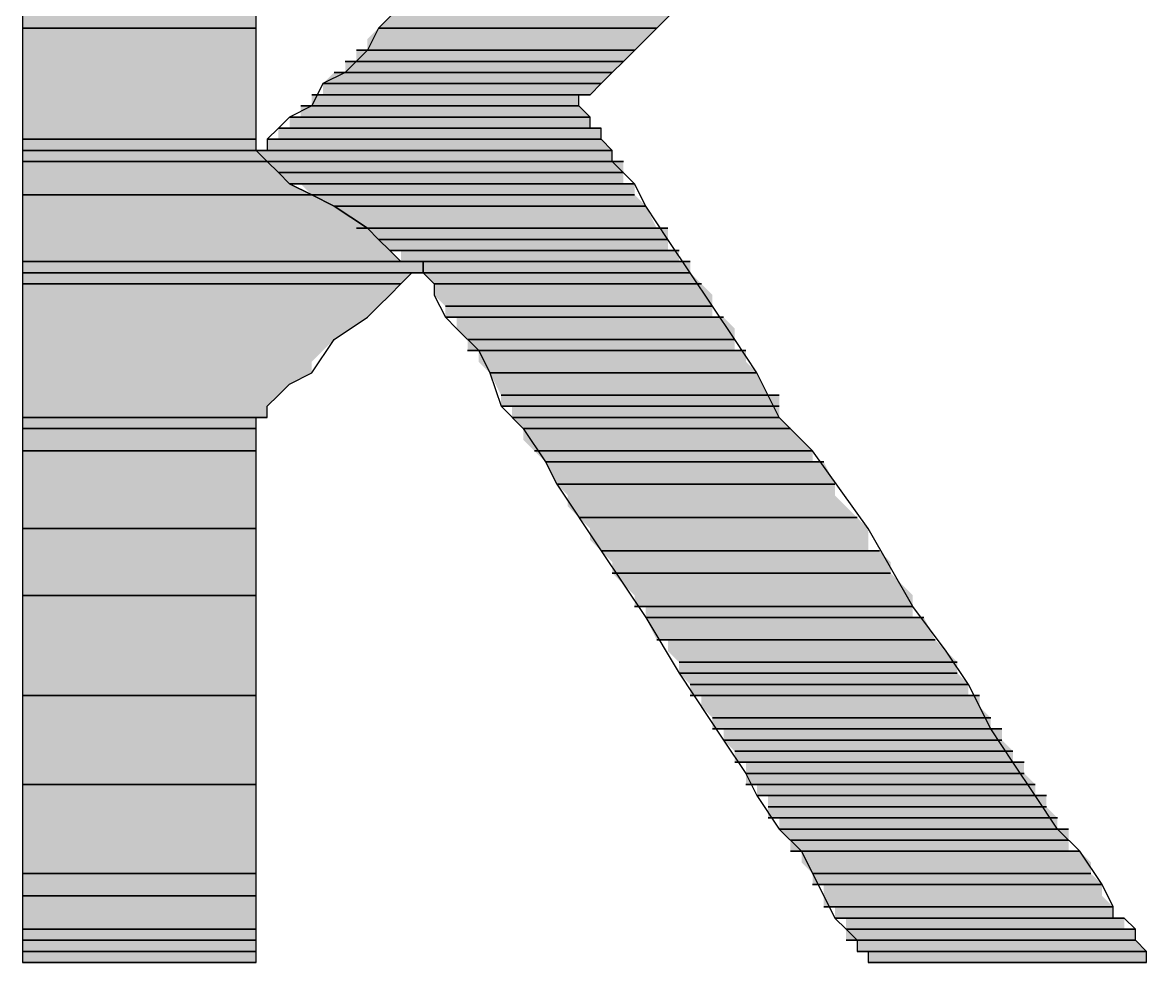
# Model space of a CAD drawing. Header units: inches. Extents: x 3613 to 8393, y -2205 to -794.
# Drawn here: x 4008.669 to 4013.228, y -2194.591 to -2190.777 of the extents above; entities that cross this region are included whole.
import ezdxf

# ---------------------------------------------------------------- set-up
doc = ezdxf.new("R2010")
doc.units = ezdxf.units.IN
doc.header["$MEASUREMENT"] = 0

# ---------------------------------------------------------------- blocks, each defined once
blk = doc.blocks.new('fr')
at = {"transparency": 33554559}
h = blk.add_hatch(color=256, dxfattribs=at)
h.paths.add_polyline_path([(1510.5416, -441.9787), (1510.5416, -441.9336), (1510.4964, -441.9336), (1510.4964, -441.8433), (1510.4513, -441.8433), (1510.4062, -441.7531), (1510.361, -441.7079), (1510.361, -441.6628), (1510.3159, -441.6628), (1510.3159, -441.5725), (1510.2708, -441.5725), (1510.2708, -441.5274), (1510.2256, -441.4823), (1510.2256, -441.4372), (1510.1805, -441.4372), (1510.1805, -441.392), (1510.1354, -441.3469), (1510.1354, -441.3018), (1510.1805, -441.3018), (1510.6318, -440.8504), (1510.677, -440.8504), (1510.677, -440.8053), (1510.7221, -440.8053), (1510.7221, -440.7602), (1510.7672, -440.7602), (1510.8124, -440.715), (1510.8575, -440.6248), (1510.9026, -440.5796), (1510.9929, -440.5345), (1510.9929, -440.4894), (1511.0831, -440.4442), (1511.0831, -440.3991), (1511.1283, -440.354), (1511.1734, -440.354), (1511.1734, -440.3088), (1511.2185, -440.2637), (1511.2637, -440.2637), (1511.2637, -440.2186), (1511.3088, -440.2186), (1511.3539, -440.1735), (1511.3539, -440.1283), (1511.3991, -440.1283), (1511.3991, -440.0832), (1511.4442, -440.0832), (1511.4893, -440.0381), (1511.4893, -439.9929), (1511.5345, -439.9929), (1511.5345, -439.9478), (1511.5796, -439.9478), (1511.5796, -439.9027), (1511.6247, -439.9027), (1511.9407, -439.5867), (1511.9858, -439.5416), (1512.0309, -439.5416), (1512.0309, -439.4965), (1512.0761, -439.4965), (1512.0761, -439.4513), (1512.1212, -439.4062), (1512.1663, -439.4062), (1512.1663, -439.3611), (1512.2114, -439.3611), (1512.2114, -439.3159), (1510.9929, -439.3159), (1510.9929, -439.3611), (1510.9477, -439.4062), (1510.9026, -439.4062), (1510.9026, -439.4513), (1510.8575, -439.4513), (1510.8575, -439.4965), (1510.8124, -439.4965), (1510.8124, -439.5416), (1510.7221, -439.6319), (1510.677, -439.6319), (1510.677, -439.677), (1510.6318, -439.677), (1510.6318, -439.7221), (1510.4513, -439.9027), (1510.4062, -439.9027), (1510.4062, -439.9478), (1510.361, -439.9478), (1510.361, -439.9929), (1510.1354, -440.2186), (1510.1354, -440.2637), (1510.0902, -440.2637), (1509.9548, -440.3991), (1509.9548, -440.4442), (1509.8646, -440.4894), (1509.8646, -440.5345), (1509.8194, -440.5345), (1509.7292, -440.6248), (1509.684, -440.715), (1509.5938, -440.7602), (1509.5938, -440.8053), (1509.5486, -440.8053), (1509.5486, -440.8504), (1509.5035, -440.8504), (1509.2779, -441.0761), (1509.2779, -441.1212), (1509.2327, -441.1212), (1509.2327, -441.1664), (1509.1876, -441.1664), (1509.1876, -441.2115), (1509.1425, -441.2115), (1509.0973, -441.2566), (1509.0973, -441.3018), (1509.0522, -441.3018), (1509.0522, -441.3469), (1509.0071, -441.3469), (1509.0071, -441.392), (1508.9619, -441.392), (1508.9619, -441.4372), (1508.9168, -441.4372), (1508.9168, -441.4823), (1508.8717, -441.4823), (1508.8717, -441.5274), (1508.8265, -441.5274), (1508.8265, -437.2399), (1507.8788, -437.2399), (1507.8788, -444.8221), (1508.8265, -444.8221), (1508.8265, -442.6106), (1508.8717, -442.6106), (1508.8717, -442.5655), (1508.9619, -442.4752), (1509.0522, -442.4301), (1509.0522, -442.3849), (1509.1425, -442.2947), (1509.2779, -442.2044), (1509.4584, -442.0239), (1509.5035, -442.0239), (1509.5486, -442.069), (1509.5486, -442.1141), (1509.5938, -442.1593), (1509.5938, -442.2044), (1509.6389, -442.2044), (1509.6389, -442.2495), (1509.684, -442.2947), (1509.684, -442.3398), (1509.7292, -442.3398), (1509.7292, -442.3849), (1509.7743, -442.4301), (1509.8194, -442.5203), (1509.8194, -442.5655), (1509.8646, -442.5655), (1509.8646, -442.6106), (1509.9097, -442.6557), (1509.9097, -442.7009), (1510, -442.7911), (1510.0451, -442.8814), (1510.0902, -442.9265), (1510.0902, -442.9716), (1510.1805, -443.0619), (1510.1805, -443.107), (1510.2708, -443.1973), (1510.2708, -443.2424), (1510.3159, -443.2876), (1510.361, -443.3327), (1510.361, -443.3778), (1510.4062, -443.3778), (1510.4062, -443.423), (1510.4513, -443.5132), (1510.4964, -443.5132), (1510.4964, -443.5584), (1510.5416, -443.6035), (1510.5416, -443.6486), (1510.5867, -443.6938), (1510.5867, -443.7389), (1510.6318, -443.7389), (1510.6318, -443.784), (1510.677, -443.8292), (1510.677, -443.8743), (1510.7221, -443.8743), (1510.7221, -443.9194), (1510.7672, -443.9646), (1510.7672, -444.0097), (1510.8124, -444.0097), (1510.8124, -444.0999), (1510.8575, -444.0999), (1510.8575, -444.1451), (1510.9026, -444.1451), (1510.9026, -444.2353), (1510.9477, -444.2353), (1510.9477, -444.2805), (1510.9929, -444.3256), (1510.9929, -444.3707), (1511.038, -444.3707), (1511.038, -444.4159), (1511.0831, -444.461), (1511.0831, -444.5061), (1511.1283, -444.5061), (1511.1283, -444.5964), (1511.1734, -444.5964), (1511.1734, -444.6415), (1511.2185, -444.6415), (1511.2185, -444.7318), (1511.2637, -444.7318), (1511.2637, -444.7769), (1511.3088, -444.7769), (1511.3088, -444.8221), (1512.4371, -444.8221), (1512.4371, -444.7769), (1512.392, -444.7318), (1512.392, -444.6867), (1512.3468, -444.6867), (1512.3468, -444.6415), (1512.3017, -444.6415), (1512.3017, -444.5964), (1512.2566, -444.5513), (1512.2566, -444.5061), (1512.2114, -444.461), (1512.2114, -444.4159), (1512.1663, -444.3707), (1512.1212, -444.3707), (1512.1212, -444.2805), (1512.0761, -444.2805), (1512.0761, -444.2353), (1512.0309, -444.1902), (1512.0309, -444.1451), (1511.9858, -444.1451), (1511.9858, -444.0999), (1511.9407, -444.0548), (1511.9407, -444.0097), (1511.8955, -444.0097), (1511.8955, -443.9646), (1511.8504, -443.9194), (1511.8504, -443.8743), (1511.8053, -443.8743), (1511.8053, -443.8292), (1511.7601, -443.784), (1511.7601, -443.7389), (1511.715, -443.7389), (1511.715, -443.6938), (1511.6699, -443.6486), (1511.6699, -443.6035), (1511.5796, -443.5132), (1511.5345, -443.423), (1511.4893, -443.423), (1511.4893, -443.3327), (1511.3991, -443.2424), (1511.3991, -443.1973), (1511.3539, -443.1522), (1511.3088, -443.1522), (1511.3088, -443.0619), (1511.1734, -442.9265), (1511.1734, -442.8814), (1511.1283, -442.7911), (1511.0831, -442.7911), (1511.0831, -442.746), (1510.9477, -442.6106), (1510.9477, -442.5203), (1510.9026, -442.5203), (1510.8575, -442.4301), (1510.8124, -442.3849), (1510.8124, -442.3398), (1510.7672, -442.3398), (1510.7672, -442.2495), (1510.7221, -442.2044), (1510.677, -442.2044), (1510.677, -442.1141), (1510.5867, -442.0239), (1510.5867, -441.9787)])
h.paths.add_polyline_path([(1509.0522, -441.7079), (1508.9619, -441.6628), (1509.0071, -441.6628)], flags=0)
h.paths.add_polyline_path([(1509.4133, -441.9787), (1509.3681, -441.9336), (1509.4133, -441.9336)], flags=0)
for points in [[(1507.8788, -437.2399), (1507.8788, -444.8221), (1508.8265, -444.8221), (1508.8265, -442.6106), (1508.8717, -442.6106), (1508.8717, -442.5655), (1508.9168, -442.5203), (1508.9619, -442.4752), (1509.0522, -442.4301), (1509.1425, -442.2947), (1509.2779, -442.2044), (1509.323, -442.1593), (1509.3681, -442.1141), (1509.4133, -442.069), (1509.4584, -442.0239), (1509.5035, -442.0239), (1509.5035, -441.9787), (1509.4133, -441.9787), (1509.3681, -441.9336), (1509.323, -441.8885), (1509.2779, -441.8433), (1509.1425, -441.7531), (1509.0522, -441.7079), (1508.9619, -441.6628), (1508.9168, -441.6177), (1508.8717, -441.5725), (1508.8265, -441.5274), (1508.8265, -437.2399)], [(1509.4133, -440.9407), (1509.323, -441.031), (1509.2779, -441.1212), (1509.1876, -441.2115), (1509.0973, -441.2566), (1509.0522, -441.3469), (1508.9619, -441.392), (1508.9168, -441.4372), (1508.8717, -441.4823), (1508.8717, -441.5274), (1508.8265, -441.5274), (1508.8717, -441.5725), (1508.9168, -441.6177), (1508.9619, -441.6628), (1509.0522, -441.7079), (1509.1425, -441.7531), (1509.2779, -441.8433), (1509.323, -441.8885), (1509.3681, -441.9336), (1509.4133, -441.9787), (1509.5035, -441.9787), (1509.5035, -442.0239), (1509.5486, -442.069), (1509.5486, -442.1141), (1509.5938, -442.2044), (1509.6389, -442.2495), (1509.7292, -442.3398), (1509.7743, -442.4301), (1509.8194, -442.5655), (1509.9097, -442.6557), (1510, -442.7911), (1510.0451, -442.8814), (1510.2256, -443.1522), (1510.4062, -443.423), (1510.5416, -443.6486), (1510.7221, -443.9194), (1510.8124, -444.0548), (1510.8575, -444.1451), (1510.9477, -444.2805), (1511.038, -444.3707), (1511.0831, -444.461), (1511.1283, -444.5513), (1511.1734, -444.6415), (1511.2185, -444.6867), (1511.2637, -444.7318), (1511.2637, -444.7769), (1511.3088, -444.7769), (1511.3088, -444.8221), (1512.4371, -444.8221), (1512.4371, -444.7769), (1512.392, -444.7318), (1512.392, -444.6867), (1512.3468, -444.6415), (1512.3017, -444.6415), (1512.3017, -444.5964), (1512.2566, -444.5061), (1512.1663, -444.3707), (1512.0761, -444.2805), (1511.9858, -444.1451), (1511.8955, -444.0097), (1511.8053, -443.8743), (1511.715, -443.6938), (1511.6247, -443.5584), (1511.4893, -443.3778), (1511.3088, -443.0619), (1511.0831, -442.746), (1510.9477, -442.6106), (1510.8575, -442.4301), (1510.7672, -442.2947), (1510.677, -442.1593), (1510.5867, -442.0239), (1510.4964, -441.8885), (1510.4062, -441.7531), (1510.361, -441.6628), (1510.2708, -441.5725), (1510.2708, -441.5274), (1510.2256, -441.4823), (1510.2256, -441.4372), (1510.1805, -441.4372), (1510.1805, -441.392), (1510.1354, -441.3469), (1510.1354, -441.3018), (1510.1805, -441.3018), (1510.2256, -441.2566), (1510.2708, -441.2115), (1510.3159, -441.1664), (1510.4062, -441.0761), (1510.4513, -441.031), (1510.5416, -440.9407)]]:
    blk.add_lwpolyline(points)
for points in [[(1508.8265, -441.031), (1507.8788, -441.031)], [(1508.8265, -441.031), (1507.8788, -441.031)], [(1510.4513, -441.031), (1509.323, -441.031)], [(1510.4513, -441.031), (1509.323, -441.031)], [(1510.4513, -441.031), (1509.323, -441.031)], [(1510.4513, -441.031), (1509.323, -441.031)], [(1509.2779, -441.1212), (1509.2327, -441.1212), (1510.361, -441.1212)], [(1510.361, -441.1212), (1509.2327, -441.1212)], [(1510.361, -441.1212), (1509.2327, -441.1212)], [(1510.361, -441.1212), (1509.2327, -441.1212)], [(1510.361, -441.1212), (1509.2327, -441.1212)], [(1510.361, -441.1212), (1509.2779, -441.1212)], [(1509.2327, -441.1664), (1509.1876, -441.1664), (1510.3159, -441.1664)], [(1510.3159, -441.1664), (1509.2327, -441.1664)], [(1509.1876, -441.2115), (1509.1425, -441.2115), (1510.2708, -441.2115)], [(1510.2708, -441.2115), (1509.1425, -441.2115)], [(1510.2708, -441.2115), (1509.1425, -441.2115)], [(1510.2708, -441.2115), (1509.1876, -441.2115)], [(1510.2256, -441.2566), (1509.0973, -441.2566)], [(1510.2256, -441.2566), (1509.0973, -441.2566)], [(1510.2256, -441.2566), (1509.0973, -441.2566)], [(1510.2256, -441.2566), (1509.0973, -441.2566)], [(1509.0973, -441.3018), (1509.0522, -441.3018), (1510.1354, -441.3018)], [(1510.1354, -441.3018), (1509.0522, -441.3018)], [(1510.1354, -441.3018), (1509.0522, -441.3018)], [(1509.0973, -441.3018), (1510.1805, -441.3018), (1510.1354, -441.3018)], [(1509.0522, -441.3469), (1509.0071, -441.3469), (1510.1354, -441.3469)], [(1510.1354, -441.3469), (1509.0071, -441.3469)], [(1510.1354, -441.3469), (1509.0071, -441.3469)], [(1510.1354, -441.3469), (1509.0071, -441.3469)], [(1510.1354, -441.3469), (1509.0071, -441.3469)], [(1510.1354, -441.3469), (1509.0071, -441.3469)], [(1510.1354, -441.3469), (1509.0071, -441.3469)], [(1510.1354, -441.3469), (1509.0071, -441.3469)], [(1510.1354, -441.3469), (1509.0071, -441.3469)], [(1510.1354, -441.3469), (1509.0071, -441.3469)], [(1510.1354, -441.3469), (1509.0071, -441.3469)], [(1510.1354, -441.3469), (1509.0522, -441.3469)], [(1510.1354, -441.3469), (1509.0522, -441.3469)], [(1510.1354, -441.3469), (1509.0522, -441.3469)], [(1509.0071, -441.392), (1508.9619, -441.392), (1510.1805, -441.392)], [(1510.1805, -441.392), (1508.9619, -441.392)], [(1510.1805, -441.392), (1508.9619, -441.392)], [(1510.1805, -441.392), (1508.9619, -441.392)], [(1510.1805, -441.392), (1508.9619, -441.392)], [(1510.1805, -441.392), (1509.0071, -441.392)], [(1508.9619, -441.4372), (1508.9168, -441.4372), (1510.1805, -441.4372)], [(1510.2256, -441.4372), (1508.9168, -441.4372)], [(1508.9168, -441.4372), (1510.2256, -441.4372)], [(1510.1805, -441.4372), (1508.9619, -441.4372)], [(1508.8265, -441.4823), (1507.8788, -441.4823)], [(1508.8265, -441.4823), (1507.8788, -441.4823)], [(1508.9168, -441.4823), (1508.8717, -441.4823), (1510.2256, -441.4823)], [(1510.2256, -441.4823), (1508.8717, -441.4823)], [(1510.2256, -441.4823), (1508.8717, -441.4823)], [(1510.2256, -441.4823), (1508.9168, -441.4823)], [(1510.2256, -441.4823), (1508.9168, -441.4823)], [(1510.2256, -441.4823), (1508.9168, -441.4823)], [(1510.2256, -441.4823), (1508.9168, -441.4823)], [(1510.2256, -441.4823), (1508.9168, -441.4823)], [(1508.8265, -441.5274), (1507.8788, -441.5274)], [(1508.8265, -441.5274), (1507.8788, -441.5274)], [(1508.8265, -441.5274), (1507.8788, -441.5274)], [(1508.8265, -441.5274), (1507.8788, -441.5274)], [(1508.8265, -441.5274), (1507.8788, -441.5274)], [(1508.8265, -441.5274), (1507.8788, -441.5274)], [(1508.8265, -441.5274), (1507.8788, -441.5274)], [(1508.8265, -441.5274), (1507.8788, -441.5274)], [(1508.8265, -441.5274), (1507.8788, -441.5274)], [(1508.8265, -441.5274), (1507.8788, -441.5274)], [(1508.8717, -441.5274), (1508.8265, -441.5274), (1510.2708, -441.5274)], [(1510.2708, -441.5274), (1508.8265, -441.5274)], [(1510.2708, -441.5274), (1508.8265, -441.5274)], [(1510.2708, -441.5274), (1508.8265, -441.5274)], [(1510.2708, -441.5274), (1508.8265, -441.5274)], [(1510.2708, -441.5274), (1508.8265, -441.5274)], [(1510.2708, -441.5274), (1508.8265, -441.5274)], [(1510.2708, -441.5274), (1508.8265, -441.5274)], [(1510.2708, -441.5274), (1508.8265, -441.5274)], [(1510.2708, -441.5274), (1508.8265, -441.5274)], [(1510.2708, -441.5274), (1508.8265, -441.5274)], [(1510.2708, -441.5274), (1508.8265, -441.5274)], [(1510.2708, -441.5274), (1508.8265, -441.5274)], [(1510.2708, -441.5274), (1508.8717, -441.5274)], [(1508.8717, -441.5725), (1507.8788, -441.5725)], [(1508.8717, -441.5725), (1507.8788, -441.5725)], [(1510.2708, -441.5725), (1508.8717, -441.5725)], [(1510.2708, -441.5725), (1508.8717, -441.5725)], [(1510.2708, -441.5725), (1508.8717, -441.5725)], [(1510.2708, -441.5725), (1508.8717, -441.5725)], [(1510.3159, -441.5725), (1508.8717, -441.5725)], [(1508.8717, -441.5725), (1510.3159, -441.5725)], [(1510.3159, -441.5725), (1508.8717, -441.5725)], [(1510.3159, -441.5725), (1508.8717, -441.5725)], [(1510.3159, -441.6177), (1508.9168, -441.6177)], [(1510.3159, -441.6177), (1508.9168, -441.6177)], [(1508.9619, -441.6628), (1510.361, -441.6628)], [(1508.9619, -441.6628), (1510.361, -441.6628)], [(1509.0973, -441.7079), (1507.8788, -441.7079)], [(1507.8788, -441.7079), (1509.0973, -441.7079)], [(1510.361, -441.7079), (1509.0522, -441.7079)], [(1510.361, -441.7079), (1509.0522, -441.7079)], [(1510.361, -441.7079), (1509.0522, -441.7079)], [(1510.361, -441.7079), (1509.0522, -441.7079)], [(1510.4062, -441.7531), (1509.1425, -441.7531)], [(1510.4062, -441.7531), (1509.1425, -441.7531)], [(1510.4062, -441.7531), (1509.1425, -441.7531)], [(1510.4062, -441.7531), (1509.1425, -441.7531)], [(1509.2327, -441.8433), (1510.4513, -441.8433)], [(1510.4513, -441.8433), (1509.2327, -441.8433)], [(1510.4964, -441.8433), (1509.2779, -441.8433)], [(1509.2779, -441.8433), (1510.4964, -441.8433)], [(1510.4964, -441.8885), (1509.323, -441.8885)], [(1510.4964, -441.8885), (1509.323, -441.8885)], [(1510.5416, -441.9336), (1509.3681, -441.9336)], [(1509.3681, -441.9336), (1510.5416, -441.9336)], [(1509.3681, -441.9336), (1510.5416, -441.9336)], [(1510.5416, -441.9336), (1509.3681, -441.9336)], [(1509.4584, -441.9787), (1507.8788, -441.9787)], [(1507.8788, -441.9787), (1509.4584, -441.9787)], [(1509.5035, -441.9787), (1507.8788, -441.9787)], [(1507.8788, -441.9787), (1509.5035, -441.9787)], [(1509.5035, -441.9787), (1507.8788, -441.9787)], [(1509.5035, -441.9787), (1507.8788, -441.9787)], [(1509.4133, -441.9787), (1510.5416, -441.9787)], [(1510.5416, -441.9787), (1509.4133, -441.9787)], [(1509.4584, -441.9787), (1510.5867, -441.9787)], [(1509.4584, -441.9787), (1510.5867, -441.9787)], [(1510.5867, -441.9787), (1509.5035, -441.9787)], [(1510.5867, -441.9787), (1509.5035, -441.9787)], [(1510.5867, -441.9787), (1509.5035, -441.9787)], [(1510.5867, -441.9787), (1509.5035, -441.9787)], [(1509.5035, -442.0239), (1507.8788, -442.0239)], [(1509.5035, -442.0239), (1507.8788, -442.0239)], [(1509.5035, -442.0239), (1507.8788, -442.0239)], [(1509.5035, -442.0239), (1507.8788, -442.0239)], [(1509.4584, -442.0239), (1507.8788, -442.0239)], [(1507.8788, -442.0239), (1509.5035, -442.0239), (1509.4584, -442.0239)], [(1509.4584, -442.0239), (1507.8788, -442.0239)], [(1509.4584, -442.0239), (1507.8788, -442.0239)], [(1510.5867, -442.0239), (1509.5035, -442.0239)], [(1510.5867, -442.0239), (1509.5035, -442.0239)], [(1510.5867, -442.0239), (1509.5035, -442.0239)], [(1510.5867, -442.0239), (1509.5035, -442.0239)], [(1510.5867, -442.0239), (1509.5035, -442.0239)], [(1510.5867, -442.0239), (1509.5035, -442.0239)], [(1510.5867, -442.0239), (1509.5035, -442.0239)], [(1510.5867, -442.0239), (1509.5035, -442.0239)], [(1510.5867, -442.0239), (1509.5035, -442.0239)], [(1510.5867, -442.0239), (1509.5035, -442.0239)], [(1509.4133, -442.069), (1507.8788, -442.069)], [(1509.4133, -442.069), (1507.8788, -442.069)], [(1510.6318, -442.069), (1509.5486, -442.069)], [(1510.6318, -442.069), (1509.5486, -442.069)], [(1510.6318, -442.069), (1509.5486, -442.069)], [(1510.6318, -442.069), (1509.5486, -442.069)], [(1510.677, -442.1593), (1509.5938, -442.1593)], [(1510.677, -442.1593), (1509.5938, -442.1593)], [(1510.677, -442.2044), (1509.5938, -442.2044)], [(1510.677, -442.2044), (1509.5938, -442.2044)], [(1510.7221, -442.2044), (1509.5938, -442.2044)], [(1509.5938, -442.2044), (1510.7221, -442.2044)], [(1509.5938, -442.2044), (1510.7221, -442.2044)], [(1510.7221, -442.2044), (1509.5938, -442.2044)], [(1510.7672, -442.2947), (1509.684, -442.2947)], [(1510.7672, -442.2947), (1509.684, -442.2947)], [(1509.684, -442.3398), (1510.8124, -442.3398)], [(1509.684, -442.3398), (1510.8124, -442.3398)], [(1510.8575, -442.4301), (1509.7743, -442.4301)], [(1510.8575, -442.4301), (1509.7743, -442.4301)], [(1510.8575, -442.4301), (1509.7743, -442.4301)], [(1510.8575, -442.4301), (1509.7743, -442.4301)], [(1510.8575, -442.4301), (1509.7743, -442.4301)], [(1510.8575, -442.4301), (1509.7743, -442.4301)], [(1510.9477, -442.5203), (1509.8194, -442.5203)], [(1509.8194, -442.5203), (1510.9477, -442.5203)], [(1509.8194, -442.5655), (1510.9477, -442.5655)], [(1510.9477, -442.5655), (1509.8194, -442.5655)], [(1508.8265, -442.6106), (1507.8788, -442.6106)], [(1507.8788, -442.6106), (1508.8717, -442.6106), (1508.8265, -442.6106)], [(1508.8265, -442.6106), (1507.8788, -442.6106)], [(1508.8265, -442.6106), (1507.8788, -442.6106)], [(1508.8265, -442.6106), (1507.8788, -442.6106)], [(1508.8265, -442.6106), (1507.8788, -442.6106)], [(1508.8265, -442.6106), (1507.8788, -442.6106)], [(1508.8265, -442.6106), (1507.8788, -442.6106)], [(1510.9477, -442.6106), (1509.8646, -442.6106)], [(1510.9477, -442.6106), (1509.8646, -442.6106)], [(1508.8265, -442.6557), (1507.8788, -442.6557)], [(1508.8265, -442.6557), (1507.8788, -442.6557)], [(1510.9929, -442.6557), (1509.9097, -442.6557)], [(1510.9929, -442.6557), (1509.9097, -442.6557)], [(1508.8265, -442.746), (1507.8788, -442.746)], [(1508.8265, -442.746), (1507.8788, -442.746)], [(1511.0831, -442.746), (1509.9548, -442.746)], [(1511.0831, -442.746), (1509.9548, -442.746)], [(1511.1283, -442.7911), (1510, -442.7911)], [(1510, -442.7911), (1511.1283, -442.7911)], [(1511.1283, -442.7911), (1510, -442.7911)], [(1511.1283, -442.7911), (1510, -442.7911)], [(1511.1734, -442.8814), (1510.0451, -442.8814)], [(1511.1734, -442.8814), (1510.0451, -442.8814)], [(1511.1734, -442.8814), (1510.0451, -442.8814)], [(1511.1734, -442.8814), (1510.0451, -442.8814)], [(1511.2637, -443.0168), (1510.1354, -443.0168)], [(1511.2637, -443.0168), (1510.1354, -443.0168)], [(1508.8265, -443.0619), (1507.8788, -443.0619)], [(1508.8265, -443.0619), (1507.8788, -443.0619)], [(1511.3539, -443.1522), (1510.2256, -443.1522)], [(1510.2256, -443.1522), (1511.3539, -443.1522)], [(1511.3539, -443.1522), (1510.2256, -443.1522)], [(1511.3539, -443.1522), (1510.2256, -443.1522)], [(1511.3991, -443.2424), (1510.2708, -443.2424)], [(1511.3991, -443.2424), (1510.2708, -443.2424)], [(1508.8265, -443.3327), (1507.8788, -443.3327)], [(1508.8265, -443.3327), (1507.8788, -443.3327)], [(1511.4893, -443.3778), (1510.361, -443.3778)], [(1511.4893, -443.3778), (1510.361, -443.3778)], [(1510.361, -443.3778), (1511.4893, -443.3778)], [(1511.4893, -443.3778), (1510.361, -443.3778)], [(1511.4893, -443.3778), (1510.4062, -443.3778)], [(1511.4893, -443.3778), (1510.4062, -443.3778)], [(1511.5345, -443.423), (1510.4062, -443.423)], [(1510.4062, -443.423), (1511.5345, -443.423)], [(1511.5796, -443.5132), (1510.4513, -443.5132)], [(1511.5796, -443.5132), (1510.4513, -443.5132)], [(1510.4513, -443.5132), (1511.5796, -443.5132)], [(1511.5796, -443.5132), (1510.4513, -443.5132)], [(1511.5796, -443.5132), (1510.4964, -443.5132)], [(1511.5796, -443.5132), (1510.4964, -443.5132)], [(1511.6699, -443.6035), (1510.5416, -443.6035)], [(1511.6699, -443.6035), (1510.5416, -443.6035)], [(1511.6699, -443.6486), (1510.5416, -443.6486)], [(1511.6699, -443.6486), (1510.5416, -443.6486)], [(1511.715, -443.6938), (1510.5867, -443.6938)], [(1511.715, -443.6938), (1510.5867, -443.6938)], [(1511.715, -443.6938), (1510.5867, -443.6938)], [(1511.715, -443.6938), (1510.5867, -443.6938)], [(1508.8265, -443.7389), (1507.8788, -443.7389)], [(1508.8265, -443.7389), (1507.8788, -443.7389)], [(1510.5867, -443.7389), (1511.7601, -443.7389)], [(1510.5867, -443.7389), (1511.7601, -443.7389)], [(1511.8053, -443.8292), (1510.677, -443.8292)], [(1511.8053, -443.8292), (1510.677, -443.8292)], [(1511.8053, -443.8292), (1510.677, -443.8292)], [(1511.8053, -443.8292), (1510.677, -443.8292)], [(1511.8053, -443.8743), (1510.677, -443.8743)], [(1511.8053, -443.8743), (1510.677, -443.8743)], [(1510.677, -443.8743), (1511.8504, -443.8743)], [(1510.677, -443.8743), (1511.8504, -443.8743)], [(1511.8504, -443.9194), (1510.7221, -443.9194)], [(1511.8504, -443.9194), (1510.7221, -443.9194)], [(1511.8955, -443.9646), (1510.7672, -443.9646)], [(1511.8955, -443.9646), (1510.7672, -443.9646)], [(1511.8955, -443.9646), (1510.7672, -443.9646)], [(1511.8955, -443.9646), (1510.7672, -443.9646)], [(1511.8955, -444.0097), (1510.7672, -444.0097)], [(1511.8955, -444.0097), (1510.7672, -444.0097)], [(1511.8955, -444.0097), (1510.7672, -444.0097)], [(1511.8955, -444.0097), (1510.7672, -444.0097)], [(1511.9407, -444.0097), (1510.7672, -444.0097)], [(1510.7672, -444.0097), (1511.9407, -444.0097)], [(1510.7672, -444.0097), (1511.9407, -444.0097)], [(1511.9407, -444.0097), (1510.7672, -444.0097)], [(1511.9407, -444.0097), (1510.8124, -444.0097)], [(1511.9407, -444.0097), (1510.8124, -444.0097)], [(1511.9407, -444.0097), (1510.8124, -444.0097)], [(1511.9407, -444.0097), (1510.8124, -444.0097)], [(1511.9407, -444.0097), (1510.8124, -444.0097)], [(1511.9407, -444.0097), (1510.8124, -444.0097)], [(1511.9407, -444.0097), (1510.8124, -444.0097)], [(1511.9407, -444.0097), (1510.8124, -444.0097)], [(1511.9407, -444.0097), (1510.8124, -444.0097)], [(1511.9407, -444.0097), (1510.8124, -444.0097)], [(1511.9407, -444.0097), (1510.8124, -444.0097)], [(1511.9407, -444.0097), (1510.8124, -444.0097)], [(1511.9407, -444.0548), (1510.8124, -444.0548)], [(1511.9407, -444.0548), (1510.8124, -444.0548)], [(1511.9407, -444.0548), (1510.8124, -444.0548)], [(1511.9407, -444.0548), (1510.8124, -444.0548)], [(1511.9407, -444.0548), (1510.8124, -444.0548)], [(1511.9407, -444.0548), (1510.8124, -444.0548)], [(1511.9407, -444.0548), (1510.8124, -444.0548)], [(1511.9407, -444.0548), (1510.8124, -444.0548)], [(1511.9407, -444.0548), (1510.8124, -444.0548)], [(1511.9407, -444.0548), (1510.8124, -444.0548)], [(1511.9407, -444.0548), (1510.8124, -444.0548)], [(1511.9407, -444.0548), (1510.8124, -444.0548)], [(1511.9407, -444.0548), (1510.8124, -444.0548)], [(1511.9407, -444.0548), (1510.8124, -444.0548)], [(1511.9407, -444.0548), (1510.8124, -444.0548)], [(1511.9407, -444.0548), (1510.8124, -444.0548)], [(1511.9407, -444.0548), (1510.8124, -444.0548)], [(1511.9407, -444.0548), (1510.8124, -444.0548)], [(1511.9407, -444.0548), (1510.8124, -444.0548)], [(1511.9407, -444.0548), (1510.8124, -444.0548)], [(1508.8265, -444.0999), (1507.8788, -444.0999)], [(1508.8265, -444.0999), (1507.8788, -444.0999)], [(1511.9858, -444.0999), (1510.8124, -444.0999)], [(1511.9858, -444.0999), (1510.8124, -444.0999)], [(1511.9858, -444.0999), (1510.8124, -444.0999)], [(1511.9858, -444.0999), (1510.8124, -444.0999)], [(1511.9858, -444.0999), (1510.8124, -444.0999)], [(1511.9858, -444.0999), (1510.8124, -444.0999)], [(1510.8124, -444.0999), (1511.9858, -444.0999)], [(1511.9858, -444.0999), (1510.8124, -444.0999)], [(1511.9858, -444.0999), (1510.8575, -444.0999)], [(1511.9858, -444.0999), (1510.8575, -444.0999)], [(1511.9858, -444.0999), (1510.8575, -444.0999)], [(1511.9858, -444.0999), (1510.8575, -444.0999)], [(1511.9858, -444.0999), (1510.8575, -444.0999)], [(1511.9858, -444.0999), (1510.8575, -444.0999)], [(1511.9858, -444.0999), (1510.8575, -444.0999)], [(1511.9858, -444.0999), (1510.8575, -444.0999)], [(1511.9858, -444.0999), (1510.8575, -444.0999)], [(1511.9858, -444.0999), (1510.8575, -444.0999)], [(1511.9858, -444.0999), (1510.8575, -444.0999)], [(1511.9858, -444.0999), (1510.8575, -444.0999)], [(1511.9858, -444.0999), (1510.8575, -444.0999)], [(1511.9858, -444.0999), (1510.8575, -444.0999)], [(1511.9858, -444.0999), (1510.8575, -444.0999)], [(1511.9858, -444.0999), (1510.8575, -444.0999)], [(1511.9858, -444.0999), (1510.8575, -444.0999)], [(1511.9858, -444.0999), (1510.8575, -444.0999)], [(1511.9858, -444.0999), (1510.8575, -444.0999)], [(1511.9858, -444.0999), (1510.8575, -444.0999)], [(1511.9858, -444.0999), (1510.8575, -444.0999)], [(1511.9858, -444.0999), (1510.8575, -444.0999)], [(1511.9858, -444.0999), (1510.8575, -444.0999)], [(1511.9858, -444.0999), (1510.8575, -444.0999)], [(1511.9858, -444.0999), (1510.8575, -444.0999)], [(1511.9858, -444.0999), (1510.8575, -444.0999)], [(1511.9858, -444.0999), (1510.8575, -444.0999)], [(1511.9858, -444.0999), (1510.8575, -444.0999)], [(1511.9858, -444.0999), (1510.8575, -444.0999)], [(1511.9858, -444.0999), (1510.8575, -444.0999)], [(1511.9858, -444.0999), (1510.8575, -444.0999)], [(1511.9858, -444.0999), (1510.8575, -444.0999)], [(1511.9858, -444.0999), (1510.8575, -444.0999)], [(1511.9858, -444.0999), (1510.8575, -444.0999)], [(1511.9858, -444.0999), (1510.8575, -444.0999)], [(1511.9858, -444.0999), (1510.8575, -444.0999)], [(1511.9858, -444.0999), (1510.8575, -444.0999)], [(1511.9858, -444.0999), (1510.8575, -444.0999)], [(1511.9858, -444.0999), (1510.8575, -444.0999)], [(1511.9858, -444.0999), (1510.8575, -444.0999)], [(1511.9858, -444.0999), (1510.8575, -444.0999)], [(1511.9858, -444.0999), (1510.8575, -444.0999)], [(1511.9858, -444.0999), (1510.8575, -444.0999)], [(1511.9858, -444.0999), (1510.8575, -444.0999)], [(1511.9858, -444.0999), (1510.8575, -444.0999)], [(1511.9858, -444.0999), (1510.8575, -444.0999)], [(1511.9858, -444.0999), (1510.8575, -444.0999)], [(1511.9858, -444.0999), (1510.8575, -444.0999)], [(1511.9858, -444.0999), (1510.8575, -444.0999)], [(1511.9858, -444.0999), (1510.8575, -444.0999)], [(1511.9858, -444.0999), (1510.8575, -444.0999)], [(1511.9858, -444.0999), (1510.8575, -444.0999)], [(1511.9858, -444.0999), (1510.8575, -444.0999)], [(1511.9858, -444.0999), (1510.8575, -444.0999)], [(1511.9858, -444.0999), (1510.8575, -444.0999)], [(1511.9858, -444.0999), (1510.8575, -444.0999)], [(1511.9858, -444.0999), (1510.8575, -444.0999)], [(1511.9858, -444.0999), (1510.8575, -444.0999)], [(1511.9858, -444.0999), (1510.8575, -444.0999)], [(1511.9858, -444.0999), (1510.8575, -444.0999)], [(1511.9858, -444.0999), (1510.8575, -444.0999)], [(1511.9858, -444.0999), (1510.8575, -444.0999)], [(1511.9858, -444.0999), (1510.8575, -444.0999)], [(1511.9858, -444.0999), (1510.8575, -444.0999)], [(1511.9858, -444.0999), (1510.8575, -444.0999)], [(1511.9858, -444.0999), (1510.8575, -444.0999)], [(1511.9858, -444.0999), (1510.8575, -444.0999)], [(1511.9858, -444.0999), (1510.8575, -444.0999)], [(1511.9858, -444.0999), (1510.8575, -444.0999)], [(1511.9858, -444.0999), (1510.8575, -444.0999)], [(1511.9858, -444.0999), (1510.8575, -444.0999)], [(1511.9858, -444.0999), (1510.8575, -444.0999)], [(1511.9858, -444.0999), (1510.8575, -444.0999)], [(1511.9858, -444.0999), (1510.8575, -444.0999)], [(1511.9858, -444.0999), (1510.8575, -444.0999)], [(1511.9858, -444.0999), (1510.8575, -444.0999)], [(1511.9858, -444.0999), (1510.8575, -444.0999)], [(1511.9858, -444.0999), (1510.8575, -444.0999)], [(1511.9858, -444.0999), (1510.8575, -444.0999)], [(1511.9858, -444.0999), (1510.8575, -444.0999)], [(1511.9858, -444.0999), (1510.8575, -444.0999)], [(1511.9858, -444.0999), (1510.8575, -444.0999)], [(1511.9858, -444.0999), (1510.8575, -444.0999)], [(1511.9858, -444.0999), (1510.8575, -444.0999)], [(1511.9858, -444.0999), (1510.8575, -444.0999)], [(1511.9858, -444.0999), (1510.8575, -444.0999)], [(1511.9858, -444.0999), (1510.8575, -444.0999)], [(1511.9858, -444.0999), (1510.8575, -444.0999)], [(1511.9858, -444.0999), (1510.8575, -444.0999)], [(1511.9858, -444.0999), (1510.8575, -444.0999)], [(1511.9858, -444.0999), (1510.8575, -444.0999)], [(1511.9858, -444.0999), (1510.8575, -444.0999)], [(1511.9858, -444.0999), (1510.8575, -444.0999)], [(1511.9858, -444.0999), (1510.8575, -444.0999)], [(1511.9858, -444.0999), (1510.8575, -444.0999)], [(1511.9858, -444.0999), (1510.8575, -444.0999)], [(1511.9858, -444.0999), (1510.8575, -444.0999)], [(1511.9858, -444.0999), (1510.8575, -444.0999)], [(1511.9858, -444.1451), (1510.8575, -444.1451)], [(1511.9858, -444.1451), (1510.8575, -444.1451)], [(1511.9858, -444.1451), (1510.8575, -444.1451)], [(1511.9858, -444.1451), (1510.8575, -444.1451)], [(1511.9858, -444.1451), (1510.8575, -444.1451)], [(1511.9858, -444.1451), (1510.8575, -444.1451)], [(1511.9858, -444.1451), (1510.8575, -444.1451)], [(1511.9858, -444.1451), (1510.8575, -444.1451)], [(1511.9858, -444.1451), (1510.8575, -444.1451)], [(1511.9858, -444.1451), (1510.8575, -444.1451)], [(1511.9858, -444.1451), (1510.8575, -444.1451)], [(1511.9858, -444.1451), (1510.8575, -444.1451)], [(1511.9858, -444.1451), (1510.8575, -444.1451)], [(1511.9858, -444.1451), (1510.8575, -444.1451)], [(1511.9858, -444.1451), (1510.8575, -444.1451)], [(1511.9858, -444.1451), (1510.8575, -444.1451)], [(1511.9858, -444.1451), (1510.8575, -444.1451)], [(1511.9858, -444.1451), (1510.8575, -444.1451)], [(1511.9858, -444.1451), (1510.8575, -444.1451)], [(1511.9858, -444.1451), (1510.8575, -444.1451)], [(1511.9858, -444.1451), (1510.8575, -444.1451)], [(1511.9858, -444.1451), (1510.8575, -444.1451)], [(1512.0309, -444.1451), (1510.8575, -444.1451)], [(1510.8575, -444.1451), (1512.0309, -444.1451)], [(1512.0309, -444.1451), (1510.8575, -444.1451)], [(1512.0309, -444.1451), (1510.8575, -444.1451)], [(1512.0309, -444.1451), (1510.8575, -444.1451)], [(1512.0309, -444.1451), (1510.8575, -444.1451)], [(1512.0309, -444.1451), (1510.8575, -444.1451)], [(1512.0309, -444.1451), (1510.8575, -444.1451)], [(1512.0309, -444.1451), (1510.8575, -444.1451)], [(1512.0309, -444.1451), (1510.8575, -444.1451)], [(1512.0309, -444.1451), (1510.8575, -444.1451)], [(1512.0309, -444.1451), (1510.8575, -444.1451)], [(1510.8575, -444.1451), (1512.0309, -444.1451)], [(1512.0309, -444.1451), (1510.8575, -444.1451)], [(1512.0309, -444.1451), (1510.9026, -444.1451)], [(1512.0309, -444.1451), (1510.9026, -444.1451)], [(1512.0309, -444.1451), (1510.9026, -444.1451)], [(1512.0309, -444.1451), (1510.9026, -444.1451)], [(1512.0309, -444.1451), (1510.9026, -444.1451)], [(1512.0309, -444.1451), (1510.9026, -444.1451)], [(1512.0309, -444.1451), (1510.9026, -444.1451)], [(1512.0309, -444.1451), (1510.9026, -444.1451)], [(1512.0309, -444.1451), (1510.9026, -444.1451)], [(1512.0309, -444.1451), (1510.9026, -444.1451)], [(1512.0309, -444.1451), (1510.9026, -444.1451)], [(1512.0309, -444.1451), (1510.9026, -444.1451)], [(1512.0309, -444.1451), (1510.9026, -444.1451)], [(1512.0309, -444.1451), (1510.9026, -444.1451)], [(1512.0309, -444.1451), (1510.9026, -444.1451)], [(1512.0309, -444.1451), (1510.9026, -444.1451)], [(1512.0309, -444.1451), (1510.9026, -444.1451)], [(1512.0309, -444.1451), (1510.9026, -444.1451)], [(1512.0309, -444.1451), (1510.9026, -444.1451)], [(1512.0309, -444.1451), (1510.9026, -444.1451)], [(1512.0309, -444.1451), (1510.9026, -444.1451)], [(1512.0309, -444.1451), (1510.9026, -444.1451)], [(1512.0309, -444.1451), (1510.9026, -444.1451)], [(1512.0309, -444.1451), (1510.9026, -444.1451)], [(1512.0309, -444.1451), (1510.9026, -444.1451)], [(1512.0309, -444.1451), (1510.9026, -444.1451)], [(1512.0309, -444.1451), (1510.9026, -444.1451)], [(1512.0309, -444.1451), (1510.9026, -444.1451)], [(1512.0309, -444.1451), (1510.9026, -444.1451)], [(1512.0309, -444.1451), (1510.9026, -444.1451)], [(1512.0309, -444.1451), (1510.9026, -444.1451)], [(1512.0309, -444.1451), (1510.9026, -444.1451)], [(1512.0309, -444.1451), (1510.9026, -444.1451)], [(1512.0309, -444.1451), (1510.9026, -444.1451)], [(1512.0309, -444.1451), (1510.9026, -444.1451)], [(1512.0309, -444.1451), (1510.9026, -444.1451)], [(1512.0309, -444.1451), (1510.9026, -444.1451)], [(1512.0309, -444.1451), (1510.9026, -444.1451)], [(1512.0309, -444.1451), (1510.9026, -444.1451)], [(1512.0309, -444.1451), (1510.9026, -444.1451)], [(1512.0309, -444.1451), (1510.9026, -444.1451)], [(1512.0309, -444.1451), (1510.9026, -444.1451)], [(1512.0309, -444.1451), (1510.9026, -444.1451)], [(1512.0309, -444.1451), (1510.9026, -444.1451)], [(1512.0309, -444.1451), (1510.9026, -444.1451)], [(1512.0309, -444.1451), (1510.9026, -444.1451)], [(1512.0309, -444.1451), (1510.9026, -444.1451)], [(1512.0309, -444.1451), (1510.9026, -444.1451)], [(1512.0309, -444.1451), (1510.9026, -444.1451)], [(1512.0309, -444.1451), (1510.9026, -444.1451)], [(1512.0309, -444.1451), (1510.9026, -444.1451)], [(1512.0309, -444.1451), (1510.9026, -444.1451)], [(1512.0309, -444.1451), (1510.9026, -444.1451)], [(1512.0309, -444.1451), (1510.9026, -444.1451)], [(1512.0309, -444.1451), (1510.9026, -444.1451)], [(1512.0309, -444.1451), (1510.9026, -444.1451)], [(1512.0309, -444.1902), (1510.9026, -444.1902)], [(1512.0309, -444.1902), (1510.9026, -444.1902)], [(1512.0309, -444.1902), (1510.9026, -444.1902)], [(1512.0309, -444.1902), (1510.9026, -444.1902)], [(1512.0309, -444.1902), (1510.9026, -444.1902)], [(1512.0309, -444.1902), (1510.9026, -444.1902)], [(1512.0309, -444.1902), (1510.9026, -444.1902)], [(1512.0309, -444.1902), (1510.9026, -444.1902)], [(1512.0309, -444.1902), (1510.9026, -444.1902)], [(1512.0309, -444.1902), (1510.9026, -444.1902)], [(1512.0309, -444.1902), (1510.9026, -444.1902)], [(1512.0309, -444.1902), (1510.9026, -444.1902)], [(1512.0309, -444.1902), (1510.9026, -444.1902)], [(1512.0309, -444.1902), (1510.9026, -444.1902)], [(1512.0309, -444.1902), (1510.9026, -444.1902)], [(1512.0309, -444.1902), (1510.9026, -444.1902)], [(1512.0309, -444.1902), (1510.9026, -444.1902)], [(1512.0309, -444.1902), (1510.9026, -444.1902)], [(1512.0309, -444.1902), (1510.9026, -444.1902)], [(1512.0309, -444.1902), (1510.9026, -444.1902)], [(1512.0309, -444.1902), (1510.9026, -444.1902)], [(1512.0309, -444.1902), (1510.9026, -444.1902)], [(1512.0309, -444.1902), (1510.9026, -444.1902)], [(1512.0309, -444.1902), (1510.9026, -444.1902)], [(1512.0309, -444.1902), (1510.9026, -444.1902)], [(1512.0309, -444.1902), (1510.9026, -444.1902)], [(1512.0309, -444.1902), (1510.9026, -444.1902)], [(1512.0309, -444.1902), (1510.9026, -444.1902)], [(1512.0309, -444.1902), (1510.9026, -444.1902)], [(1512.0309, -444.1902), (1510.9026, -444.1902)], [(1512.0309, -444.1902), (1510.9026, -444.1902)], [(1512.0309, -444.1902), (1510.9026, -444.1902)], [(1512.0309, -444.1902), (1510.9026, -444.1902)], [(1512.0309, -444.1902), (1510.9026, -444.1902)], [(1512.0309, -444.1902), (1510.9026, -444.1902)], [(1512.0309, -444.1902), (1510.9026, -444.1902)], [(1512.0309, -444.1902), (1510.9026, -444.1902)], [(1512.0309, -444.1902), (1510.9026, -444.1902)], [(1512.0309, -444.1902), (1510.9026, -444.1902)], [(1512.0309, -444.1902), (1510.9026, -444.1902)], [(1512.0309, -444.1902), (1510.9026, -444.1902)], [(1512.0309, -444.1902), (1510.9026, -444.1902)], [(1512.0309, -444.1902), (1510.9026, -444.1902)], [(1512.0309, -444.1902), (1510.9026, -444.1902)], [(1512.0309, -444.1902), (1510.9026, -444.1902)], [(1512.0309, -444.1902), (1510.9026, -444.1902)], [(1512.0309, -444.1902), (1510.9026, -444.1902)], [(1512.0309, -444.1902), (1510.9026, -444.1902)], [(1512.0309, -444.1902), (1510.9026, -444.1902)], [(1512.0309, -444.1902), (1510.9026, -444.1902)], [(1512.0309, -444.1902), (1510.9026, -444.1902)], [(1512.0309, -444.1902), (1510.9026, -444.1902)], [(1512.0309, -444.1902), (1510.9026, -444.1902)], [(1512.0309, -444.1902), (1510.9026, -444.1902)], [(1512.0309, -444.1902), (1510.9026, -444.1902)], [(1512.0309, -444.1902), (1510.9026, -444.1902)], [(1512.0309, -444.1902), (1510.9026, -444.1902)], [(1512.0309, -444.1902), (1510.9026, -444.1902)], [(1512.0309, -444.1902), (1510.9026, -444.1902)], [(1512.0309, -444.1902), (1510.9026, -444.1902)], [(1512.0309, -444.1902), (1510.9026, -444.1902)], [(1512.0309, -444.1902), (1510.9026, -444.1902)], [(1512.0309, -444.1902), (1510.9026, -444.1902)], [(1512.0309, -444.1902), (1510.9026, -444.1902)], [(1512.0309, -444.1902), (1510.9026, -444.1902)], [(1512.0309, -444.1902), (1510.9026, -444.1902)], [(1512.0309, -444.1902), (1510.9026, -444.1902)], [(1512.0309, -444.1902), (1510.9026, -444.1902)], [(1512.0309, -444.1902), (1510.9026, -444.1902)], [(1512.0309, -444.1902), (1510.9026, -444.1902)], [(1512.0309, -444.1902), (1510.9026, -444.1902)], [(1512.0309, -444.1902), (1510.9026, -444.1902)], [(1512.0309, -444.1902), (1510.9026, -444.1902)], [(1512.0309, -444.1902), (1510.9026, -444.1902)], [(1510.9026, -444.2353), (1512.0761, -444.2353)], [(1512.0761, -444.2353), (1510.9026, -444.2353)], [(1512.0761, -444.2353), (1510.9477, -444.2353)], [(1512.0761, -444.2353), (1510.9477, -444.2353)], [(1512.0761, -444.2805), (1510.9477, -444.2805)], [(1512.0761, -444.2805), (1510.9477, -444.2805)], [(1512.0761, -444.2805), (1510.9477, -444.2805)], [(1512.0761, -444.2805), (1510.9477, -444.2805)], [(1512.0761, -444.2805), (1510.9477, -444.2805)], [(1512.0761, -444.2805), (1510.9477, -444.2805)], [(1512.0761, -444.2805), (1510.9477, -444.2805)], [(1512.0761, -444.2805), (1510.9477, -444.2805)], [(1512.0761, -444.2805), (1510.9477, -444.2805)], [(1512.0761, -444.2805), (1510.9477, -444.2805)], [(1512.1212, -444.2805), (1510.9477, -444.2805)], [(1510.9477, -444.2805), (1512.1212, -444.2805)], [(1512.1212, -444.2805), (1510.9477, -444.2805)], [(1512.1212, -444.2805), (1510.9477, -444.2805)], [(1512.1212, -444.3256), (1510.9929, -444.3256)], [(1512.1212, -444.3256), (1510.9929, -444.3256)], [(1512.1212, -444.3256), (1510.9929, -444.3256)], [(1512.1212, -444.3256), (1510.9929, -444.3256)], [(1510.9929, -444.3707), (1512.1663, -444.3707)], [(1510.9929, -444.3707), (1512.1663, -444.3707)], [(1512.1663, -444.3707), (1511.038, -444.3707)], [(1512.1663, -444.3707), (1511.038, -444.3707)], [(1512.1663, -444.3707), (1511.038, -444.3707)], [(1512.1663, -444.3707), (1511.038, -444.3707)], [(1512.1663, -444.3707), (1511.038, -444.3707)], [(1512.1663, -444.3707), (1511.038, -444.3707)], [(1508.8265, -444.461), (1507.8788, -444.461)], [(1508.8265, -444.461), (1507.8788, -444.461)], [(1512.2114, -444.461), (1511.0831, -444.461)], [(1512.2114, -444.461), (1511.0831, -444.461)], [(1512.2114, -444.461), (1511.0831, -444.461)], [(1512.2114, -444.461), (1511.0831, -444.461)], [(1511.0831, -444.5061), (1512.2566, -444.5061)], [(1512.2566, -444.5061), (1511.0831, -444.5061)], [(1512.2566, -444.5061), (1511.1283, -444.5061)], [(1512.2566, -444.5061), (1511.1283, -444.5061)], [(1512.2566, -444.5061), (1511.1283, -444.5061)], [(1512.2566, -444.5061), (1511.1283, -444.5061)], [(1512.2566, -444.5061), (1511.1283, -444.5061)], [(1512.2566, -444.5061), (1511.1283, -444.5061)], [(1508.8265, -444.5513), (1507.8788, -444.5513)], [(1508.8265, -444.5513), (1507.8788, -444.5513)], [(1511.1283, -444.5964), (1512.3017, -444.5964)], [(1512.3017, -444.5964), (1511.1283, -444.5964)], [(1512.3017, -444.5964), (1511.1734, -444.5964)], [(1512.3017, -444.5964), (1511.1734, -444.5964)], [(1512.3017, -444.5964), (1511.1734, -444.5964)], [(1512.3017, -444.5964), (1511.1734, -444.5964)], [(1512.3017, -444.5964), (1511.1734, -444.5964)], [(1512.3017, -444.5964), (1511.1734, -444.5964)], [(1512.3468, -444.6415), (1511.1734, -444.6415)], [(1511.1734, -444.6415), (1512.3468, -444.6415)], [(1512.3468, -444.6415), (1511.1734, -444.6415)], [(1512.3468, -444.6415), (1511.1734, -444.6415)], [(1512.3468, -444.6415), (1511.1734, -444.6415)], [(1512.3468, -444.6415), (1511.1734, -444.6415)], [(1511.1734, -444.6415), (1512.3468, -444.6415)], [(1512.3468, -444.6415), (1511.1734, -444.6415)], [(1512.3468, -444.6415), (1511.2185, -444.6415)], [(1512.3468, -444.6415), (1511.2185, -444.6415)], [(1508.8265, -444.6867), (1507.8788, -444.6867)], [(1508.8265, -444.6867), (1507.8788, -444.6867)], [(1512.3468, -444.6867), (1511.2185, -444.6867)], [(1512.3468, -444.6867), (1511.2185, -444.6867)], [(1512.3468, -444.6867), (1511.2185, -444.6867)], [(1512.3468, -444.6867), (1511.2185, -444.6867)], [(1512.392, -444.6867), (1511.2185, -444.6867)], [(1511.2185, -444.6867), (1512.392, -444.6867)], [(1512.392, -444.6867), (1511.2185, -444.6867)], [(1512.392, -444.6867), (1511.2185, -444.6867)], [(1508.8265, -444.7318), (1507.8788, -444.7318)], [(1508.8265, -444.7318), (1507.8788, -444.7318)], [(1508.8265, -444.7318), (1507.8788, -444.7318)], [(1508.8265, -444.7318), (1507.8788, -444.7318)], [(1511.2185, -444.7318), (1512.392, -444.7318)], [(1512.392, -444.7318), (1511.2185, -444.7318)], [(1512.392, -444.7318), (1511.2637, -444.7318)], [(1512.392, -444.7318), (1511.2637, -444.7318)], [(1512.392, -444.7318), (1511.2637, -444.7318)], [(1512.392, -444.7318), (1511.2637, -444.7318)], [(1512.392, -444.7318), (1511.2637, -444.7318)], [(1512.392, -444.7318), (1511.2637, -444.7318)], [(1512.392, -444.7318), (1511.2637, -444.7318)], [(1512.392, -444.7318), (1511.2637, -444.7318)], [(1512.392, -444.7318), (1511.2637, -444.7318)], [(1512.392, -444.7318), (1511.2637, -444.7318)], [(1512.392, -444.7318), (1511.2637, -444.7318)], [(1512.392, -444.7318), (1511.2637, -444.7318)], [(1508.8265, -444.7769), (1507.8788, -444.7769)], [(1508.8265, -444.7769), (1507.8788, -444.7769)], [(1508.8265, -444.7769), (1507.8788, -444.7769)], [(1508.8265, -444.7769), (1507.8788, -444.7769)], [(1512.4371, -444.7769), (1511.2637, -444.7769)], [(1512.4371, -444.7769), (1511.2637, -444.7769)], [(1512.4371, -444.7769), (1511.2637, -444.7769)], [(1512.4371, -444.7769), (1511.2637, -444.7769)], [(1512.4371, -444.7769), (1511.2637, -444.7769)], [(1512.4371, -444.7769), (1511.2637, -444.7769)], [(1512.4371, -444.7769), (1511.2637, -444.7769)], [(1512.4371, -444.7769), (1511.2637, -444.7769)], [(1512.4371, -444.7769), (1511.2637, -444.7769)], [(1512.4371, -444.7769), (1511.2637, -444.7769)], [(1512.4371, -444.7769), (1511.2637, -444.7769)], [(1512.4371, -444.7769), (1511.2637, -444.7769)], [(1511.2637, -444.7769), (1512.4371, -444.7769)], [(1512.4371, -444.7769), (1511.2637, -444.7769)], [(1512.4371, -444.7769), (1511.3088, -444.7769)], [(1512.4371, -444.7769), (1511.3088, -444.7769)], [(1512.4371, -444.7769), (1511.3088, -444.7769)], [(1512.4371, -444.7769), (1511.3088, -444.7769)], [(1512.4371, -444.7769), (1511.3088, -444.7769)], [(1512.4371, -444.7769), (1511.3088, -444.7769)], [(1512.4371, -444.7769), (1511.3088, -444.7769)], [(1512.4371, -444.7769), (1511.3088, -444.7769)], [(1508.8265, -444.8221), (1507.8788, -444.8221)], [(1508.8265, -444.8221), (1507.8788, -444.8221)], [(1508.8265, -444.8221), (1507.8788, -444.8221)], [(1508.8265, -444.8221), (1507.8788, -444.8221)], [(1507.9239, -444.8221), (1507.8788, -444.8221)], [(1507.969, -444.8221), (1507.9239, -444.8221)], [(1508.0593, -444.8221), (1507.969, -444.8221)], [(1508.1044, -444.8221), (1508.0593, -444.8221)], [(1508.1947, -444.8221), (1508.1044, -444.8221)], [(1508.3752, -444.8221), (1508.1947, -444.8221)], [(1508.5557, -444.8221), (1508.3752, -444.8221)], [(1508.6009, -444.8221), (1508.5557, -444.8221)], [(1508.6911, -444.8221), (1508.6009, -444.8221)], [(1508.7363, -444.8221), (1508.6911, -444.8221)], [(1508.7814, -444.8221), (1508.7363, -444.8221)], [(1508.8265, -444.8221), (1508.7814, -444.8221)], [(1512.4371, -444.8221), (1511.3088, -444.8221)], [(1512.4371, -444.8221), (1511.3088, -444.8221)], [(1512.4371, -444.8221), (1511.3088, -444.8221)], [(1512.4371, -444.8221), (1511.3088, -444.8221)], [(1512.4371, -444.8221), (1511.3088, -444.8221)], [(1512.4371, -444.8221), (1511.3088, -444.8221)], [(1512.4371, -444.8221), (1511.3088, -444.8221)], [(1512.4371, -444.8221), (1511.3088, -444.8221)], [(1512.4371, -444.8221), (1511.3088, -444.8221)], [(1512.4371, -444.8221), (1511.3088, -444.8221)], [(1512.4371, -444.8221), (1511.3088, -444.8221)], [(1512.4371, -444.8221), (1511.3088, -444.8221)], [(1511.3539, -444.8221), (1511.3088, -444.8221)], [(1511.3991, -444.8221), (1511.3539, -444.8221)], [(1511.4893, -444.8221), (1511.3991, -444.8221)], [(1511.5796, -444.8221), (1511.4893, -444.8221)], [(1511.6699, -444.8221), (1511.5796, -444.8221)], [(1511.8955, -444.8221), (1511.6699, -444.8221)], [(1512.0761, -444.8221), (1511.8955, -444.8221)], [(1512.1663, -444.8221), (1512.0761, -444.8221)], [(1512.2566, -444.8221), (1512.1663, -444.8221)], [(1512.3468, -444.8221), (1512.2566, -444.8221)], [(1512.392, -444.8221), (1512.3468, -444.8221)], [(1512.4371, -444.8221), (1512.392, -444.8221)]]:
    blk.add_lwpolyline(points, close=True)

msp = doc.modelspace()

# ---------------------------------------------------------------- block references
at = {"color": 0}
msp.add_blockref('fr', (2500.7904, -1749.7691), dxfattribs=at)

doc.saveas('drawing.dxf')
